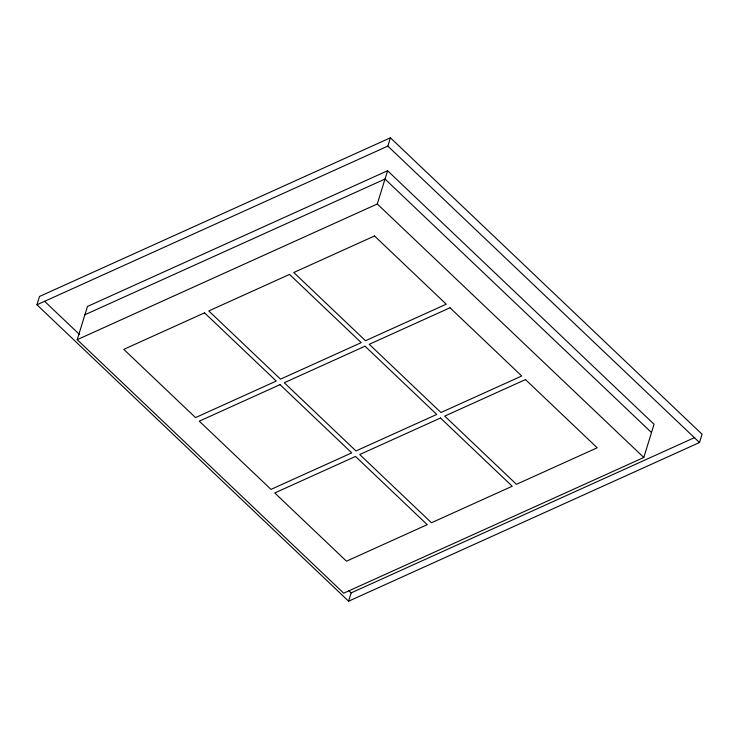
<?xml version="1.0" encoding="UTF-8"?>
<svg xmlns="http://www.w3.org/2000/svg" width="739" height="739" viewBox="0 0 739 739"><rect width="100%" height="100%" fill="white"/><g stroke="black" fill="none" stroke-linecap="round" stroke-linejoin="round"><path stroke-width="1.11" d="M36.95 304.782L39.518 296.468L390.414 137.796L702.05 434.218L699.482 442.532L348.586 601.204L36.95 304.782L387.846 146.1L390.414 137.796M77.198 339.681L87.488 306.445L387.578 170.737L654.08 424.251L643.798 457.487L343.709 593.186L77.198 339.681L377.287 203.982L387.578 170.737M348.586 601.204L351.154 592.9L694.697 437.543M84.92 314.749L385.001 179.05L651.512 432.555M387.846 146.1L699.482 442.532M377.287 203.982L643.798 457.487M44.534 301.235L79.627 334.619M348.651 590.516L351.154 592.9M204.546 312.846L123.782 349.362L195.512 417.59L276.266 381.065L204.546 312.846M289.531 274.409L208.777 310.934L280.497 379.153L361.251 342.637L289.531 274.409M374.525 235.981L293.771 272.497L365.491 340.725L446.245 304.2L374.525 235.981M280.026 384.649L199.271 421.165L270.991 489.384L351.746 452.868L280.026 384.649M365.02 346.212L284.256 382.728L355.976 450.956L436.74 414.431L365.02 346.212M450.005 307.775L369.251 344.3L440.971 412.519L521.725 376.003L450.005 307.775M355.505 456.443L274.751 492.959L346.471 561.187L427.225 524.662L355.505 456.443M440.499 418.015L359.736 454.531L431.465 522.75L512.219 486.234L440.499 418.015M525.484 379.578L444.73 416.094L516.45 484.322L597.204 447.797L525.484 379.578"/></g></svg>
